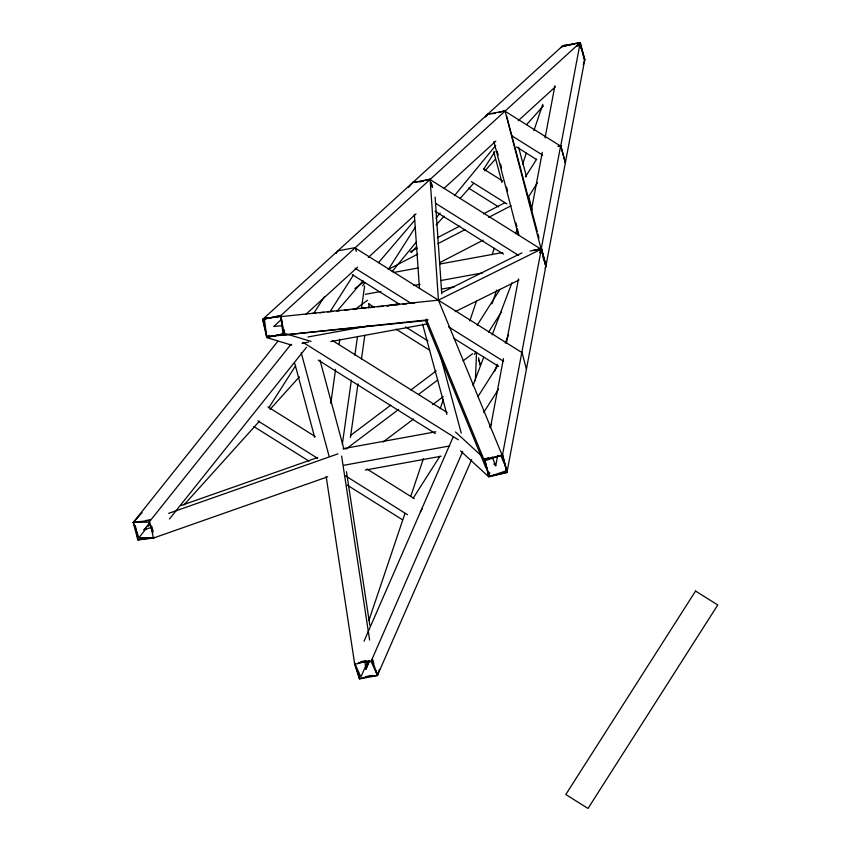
<?xml version="1.0" encoding="UTF-8"?>
<svg xmlns="http://www.w3.org/2000/svg" width="851" height="851" viewBox="0 0 851 851"><rect width="100%" height="100%" fill="white"/><g stroke="black" fill="none" stroke-linecap="round" stroke-linejoin="round"><path stroke-width="1.28" d="M475.369 380.599L476.517 352.931M330.794 403.363L335.581 369.334M339.081 344.474L339.815 339.23M342.336 444.243L351.367 380.12M354.867 355.25L357.441 336.932M361.494 308.147L364.622 285.893M350.431 437.51L357.984 383.865M361.473 358.994L364.792 335.443M368.664 307.956L369.217 304.03M490.421 427.808L503.462 358.601M531.471 209.846L542.289 152.393M545.065 137.926L554.916 85.696M558.128 146.234L560.681 145.638L541.236 248.79L533.566 250.566L541.353 248.854L545.874 266.012L506.973 472.326L489.027 476.305L489.772 472.39M493.793 463.944L495.739 465.742L497.707 455.296M506.973 472.326L502.452 455.168L541.353 248.854M565.319 162.86L560.788 145.702L580.233 42.55L562.671 45.848L262.853 319.231L267.012 337.06L283.319 333.996M506.419 342.932L518.482 278.947M368.972 620.241L404.831 513.802M410.746 496.271L423.394 458.7M440.275 408.608L443.222 399.842M469.805 320.944L476.549 300.914M492.155 254.577L494.261 248.322M522.525 164.424L526.322 153.159M533.917 130.618L542.768 104.322M364.792 661.333L365.994 669.216L368.951 660.44M492.006 303.881L496.644 290.106M515.621 233.759L517.312 228.749M578.893 45.943L579.733 43.433L577.223 43.901M354.633 662.823L359.792 678.896L377.355 675.598L379.461 669.343M583.201 64.516L584.892 59.506L579.733 43.433L577.074 46.39M472.965 385.535L483.772 357.069M492.229 334.794L511.951 282.809M494.474 371.61L497.292 364.175M505.281 343.134L508.568 334.475M539.566 252.79L540.513 250.311M545.119 268.203L546.055 265.725L543.502 258.608M364.026 641.186L452.923 437.531M361.441 675.79L367.26 662.461M365.994 669.216L369.696 660.727M366.015 676.513L377.482 675.407L371.079 661.418L462.625 451.69M377.482 675.407L471.677 459.625M336.166 253.396L337.57 251.183M313.7 313.466L324.284 296.871M268.81 407.767L295.605 365.739M330.156 311.551L353.431 275.054M362.632 285.915L364.771 282.564M388.386 269.427L415.479 226.94M486.07 116.693L487.485 114.481M483.591 169.328L494.878 151.638M525.354 176.944L536.641 159.254M528.28 197.209L537.449 182.837M477.209 325.114L500.016 289.34M474.358 354.42L475.783 352.176M488.623 332.06L501.452 311.934M413.129 498.26L439.924 456.242M477.996 396.534L497.739 365.568M420.277 511.887L422.394 508.568M483.74 412.363L498.548 389.141M489.623 427.042L491.74 423.724M138.468 536.577L133.362 522.312L277.851 341.272M133.362 522.312L149.053 522.174L291.063 344.24M151.499 527.322L143.968 529.971L149.755 522.727M146.319 528.45L138.894 537.768L154.584 537.63M147.968 526.386L149.627 524.312M169.445 519.014L306.509 347.282M485.421 116.906L487.942 113.832L495.388 113.438M392.141 271.48L416.565 241.769M435.935 218.207L440.148 213.08M454.477 195.656L495.75 145.457M408.661 187.263L412.958 182.242L423.138 181.284M337.315 310.86L363.069 280.724M378.514 262.64L414.575 220.441M154.701 537.438L137.766 539.651L133.235 522.503L142.117 512.653M561.022 47.624L562.798 45.646L574.521 44.114M143.968 529.971L150.18 523.078M183.997 504.92L259.438 421.171M270.086 409.352L299.371 376.833M411.256 252.598L416.586 246.694M436.116 225.015L444.094 216.143M460.072 198.411L473.39 183.635M484.868 170.923L495.516 159.105M526.578 124.618L543.438 105.896M262.853 319.231L280.426 315.934L580.233 42.55L584.765 59.708L545.948 265.906L541.236 248.79M281.511 319.402L273.714 326.497L281.628 325.688M267.012 337.06L268.959 335.294M305.998 314.232L357.59 267.182M368.302 257.417L416.001 213.92M444.233 188.177L495.825 141.138M518.206 120.725L555.192 87.004M350.633 435.382L390.758 405.15M410.81 390.035L436.159 370.951M345.9 449.158L398.694 409.384M418.756 394.268L437.765 379.95M463.104 360.856L472.603 353.697M383.024 442.031L413.639 418.958M432.648 404.64L443.201 396.683M354.931 288.489L363.473 282.245M354.729 309.615L367.547 300.254M410.235 251.779L417.32 248.109M437.382 237.716L459.817 226.089M483.421 213.856L504.664 202.846M388.279 269.395L417.798 254.098M437.861 243.694L465.018 229.632M488.623 217.399L511.047 205.772M439.488 262.778L483.166 240.152M441.616 292.712L521.897 252.885M438.839 299.946L541.555 249.003L543.544 259.353M455.306 311.615L519.057 280M181.018 505.547L317.731 457.498M168.647 513.376L337.975 453.86M135.362 525.737L138.107 539.96L143.128 538.194M138.107 539.96L153.34 538.087L327.678 476.815M426.213 319.008L484.496 460.923L502.037 454.987L506.994 470.55L489.442 476.486L487.432 471.592M498.633 112.619L504.973 110.715L541.034 248.694L546.002 264.81M535.96 250.215L541.034 248.694M419.915 181.806L430.117 179.104L438.414 299.68M372.132 675.364L359.367 678.715L354.739 664.397L368.781 660.706M529.982 251.109L535.141 249.896M537.715 249.3L541.587 248.396L545.448 264.948M484.687 458.838L488.548 457.944M460.54 450.87L488.772 476.837L506.792 472.635L502.707 454.636M282.149 321.848L280.681 315.402L262.661 319.54L266.757 337.602L283.489 333.762M308.509 342.006L302.062 343.485L304.594 342.921M563.575 46.241L580.233 42.55L584.392 60.378M558.224 146.266L560.788 145.702M484.506 459.146L502.452 455.168M562.171 46.731L565.936 46.018M487.729 114.172L505.292 110.875M412.778 182.529L430.34 179.231M337.815 250.875L355.388 247.577L356.271 251.396M360.909 661.642L365.919 660.706M393.279 272.522L418.032 268.001M440.18 263.959L502.718 252.534M365.334 294.318L380.971 291.467M413.543 285.51L420.054 284.33M440.903 280.522L482.602 272.905M441.488 289.138L454.519 286.755M398.63 303.733L386.875 305.881L389.609 305.605M307.934 336.985L370.621 325.539M330.709 341.559L427.362 323.912M343.113 448.7L435.85 431.776M343.836 465.274L449.636 445.956M365.313 470.071L441.063 456.242M534.141 250.162L541.555 249.003M275.884 335.826L266.661 336.773L264.353 318.38L438.988 300.084M266.661 336.773L428.117 319.827M133.235 522.503L150.17 520.291M146.021 520.45L149.829 519.982M264.353 318.38L269.629 317.849M273.586 317.444L277.543 317.04M311.817 313.54L315.774 313.136M319.731 312.732L323.688 312.328M327.635 311.923L332.911 311.392M336.868 310.987L339.506 310.721M344.783 310.179L348.729 309.775M352.686 309.37L356.643 308.966M361.92 308.434L365.877 308.03M369.834 307.626L373.78 307.222M377.738 306.817L383.014 306.275M394.885 305.073L398.832 304.669M402.789 304.264L406.746 303.86M412.022 303.318L414.66 303.052M279.841 335.432L424.872 320.636M358.324 662.642L371.079 661.418M286.032 333.847L311.083 341.411M266.757 337.602L291.797 345.166M505.079 111.268L560.575 146.095M511.579 135.639L542.661 155.137M516.514 146.936L536.492 159.477M483.73 169.115L502.611 180.944M471.39 181.646L506.909 203.921M468.539 188.071L498.516 206.857M430.117 179.614L541.13 249.247M435.68 203.378L518.653 255.428M435.084 211.218L503.484 254.119M355.165 247.971L521.674 352.41M355.144 268.235L411.395 303.52M448.52 326.805L503.654 361.377M352.314 274.671L399.566 304.307M453.572 338.177L498.58 366.398M368.547 303.722L374.163 307.232M405.555 326.922L427.989 340.985M396.002 329.135L429.638 350.229M332.39 340.506L447.147 412.48M303.105 342.421L458.37 439.797M318.285 360.143L435.297 433.531M267.98 406.927L315.232 436.563M366.994 469.018L414.246 498.654M257.832 420.841L317.455 458.242M345.591 475.879L407.469 514.685M253.875 426.574L309.009 461.146M347.261 485.134L402.395 519.706M455.487 431.978L481.772 456.157M354.495 663.014L360.909 677.002M438.233 299.616L502.037 454.987M500.962 455.87L503.973 463.21M505.983 468.103L506.994 470.55M492.218 457.178L495.739 465.742M425.638 321.114L485.932 467.922M149.053 522.174L152.882 532.875M372.621 659.706L373.77 663.28M376.089 670.439L377.238 674.024M478.751 360.111L480.336 365.058M372.195 659.536L377.355 675.598M484.496 460.923L489.442 476.486M506.505 115.672L537.321 231.589M431.17 182.678L432.574 187.422M560.681 145.638L565.383 162.754M518.599 147.308L526.514 176.721M493.729 151.85L501.984 182.539M440.02 354.261L461.253 433.148M422.575 324.082L446.903 414.426M319.997 360.175L343.974 449.243M301.254 352.899L329.007 455.966M294.776 363.441L314.647 437.244M579.733 43.433L581.031 48.337M521.897 352.016L526.418 369.164M484.825 460.37L489.027 476.305M151.786 526.418L153.084 531.311M537.992 234.142L538.991 237.982M497.207 151.329L498.207 155.159M500.548 164.105L501.547 167.934M506.558 187.103L507.558 190.932M515.908 222.877L516.908 226.706M493.899 141.606L518.27 234.865M528.918 197.379L532.088 210.133M517.568 229.621L518.833 234.727M478.475 357.814L480.326 365.334M431.234 183.05L432.127 186.869M280.426 315.934L284.574 333.762M484.985 460.125L488.772 476.837M283.904 329.592L284.777 333.464M150.829 525.152L153.34 538.087M346.474 471.72L369.845 625.421M341.645 456.083L369.621 639.995M358.367 672.152L359.367 678.715M326.167 476.549L354.739 664.397M280.777 316.232L283.085 334.613M435.106 197.07L441.765 293.797M414.352 214.314L419.458 288.51M695.554 591.051L565.809 794.526L588.009 808.45L717.765 604.976L695.554 591.051"/></g></svg>
